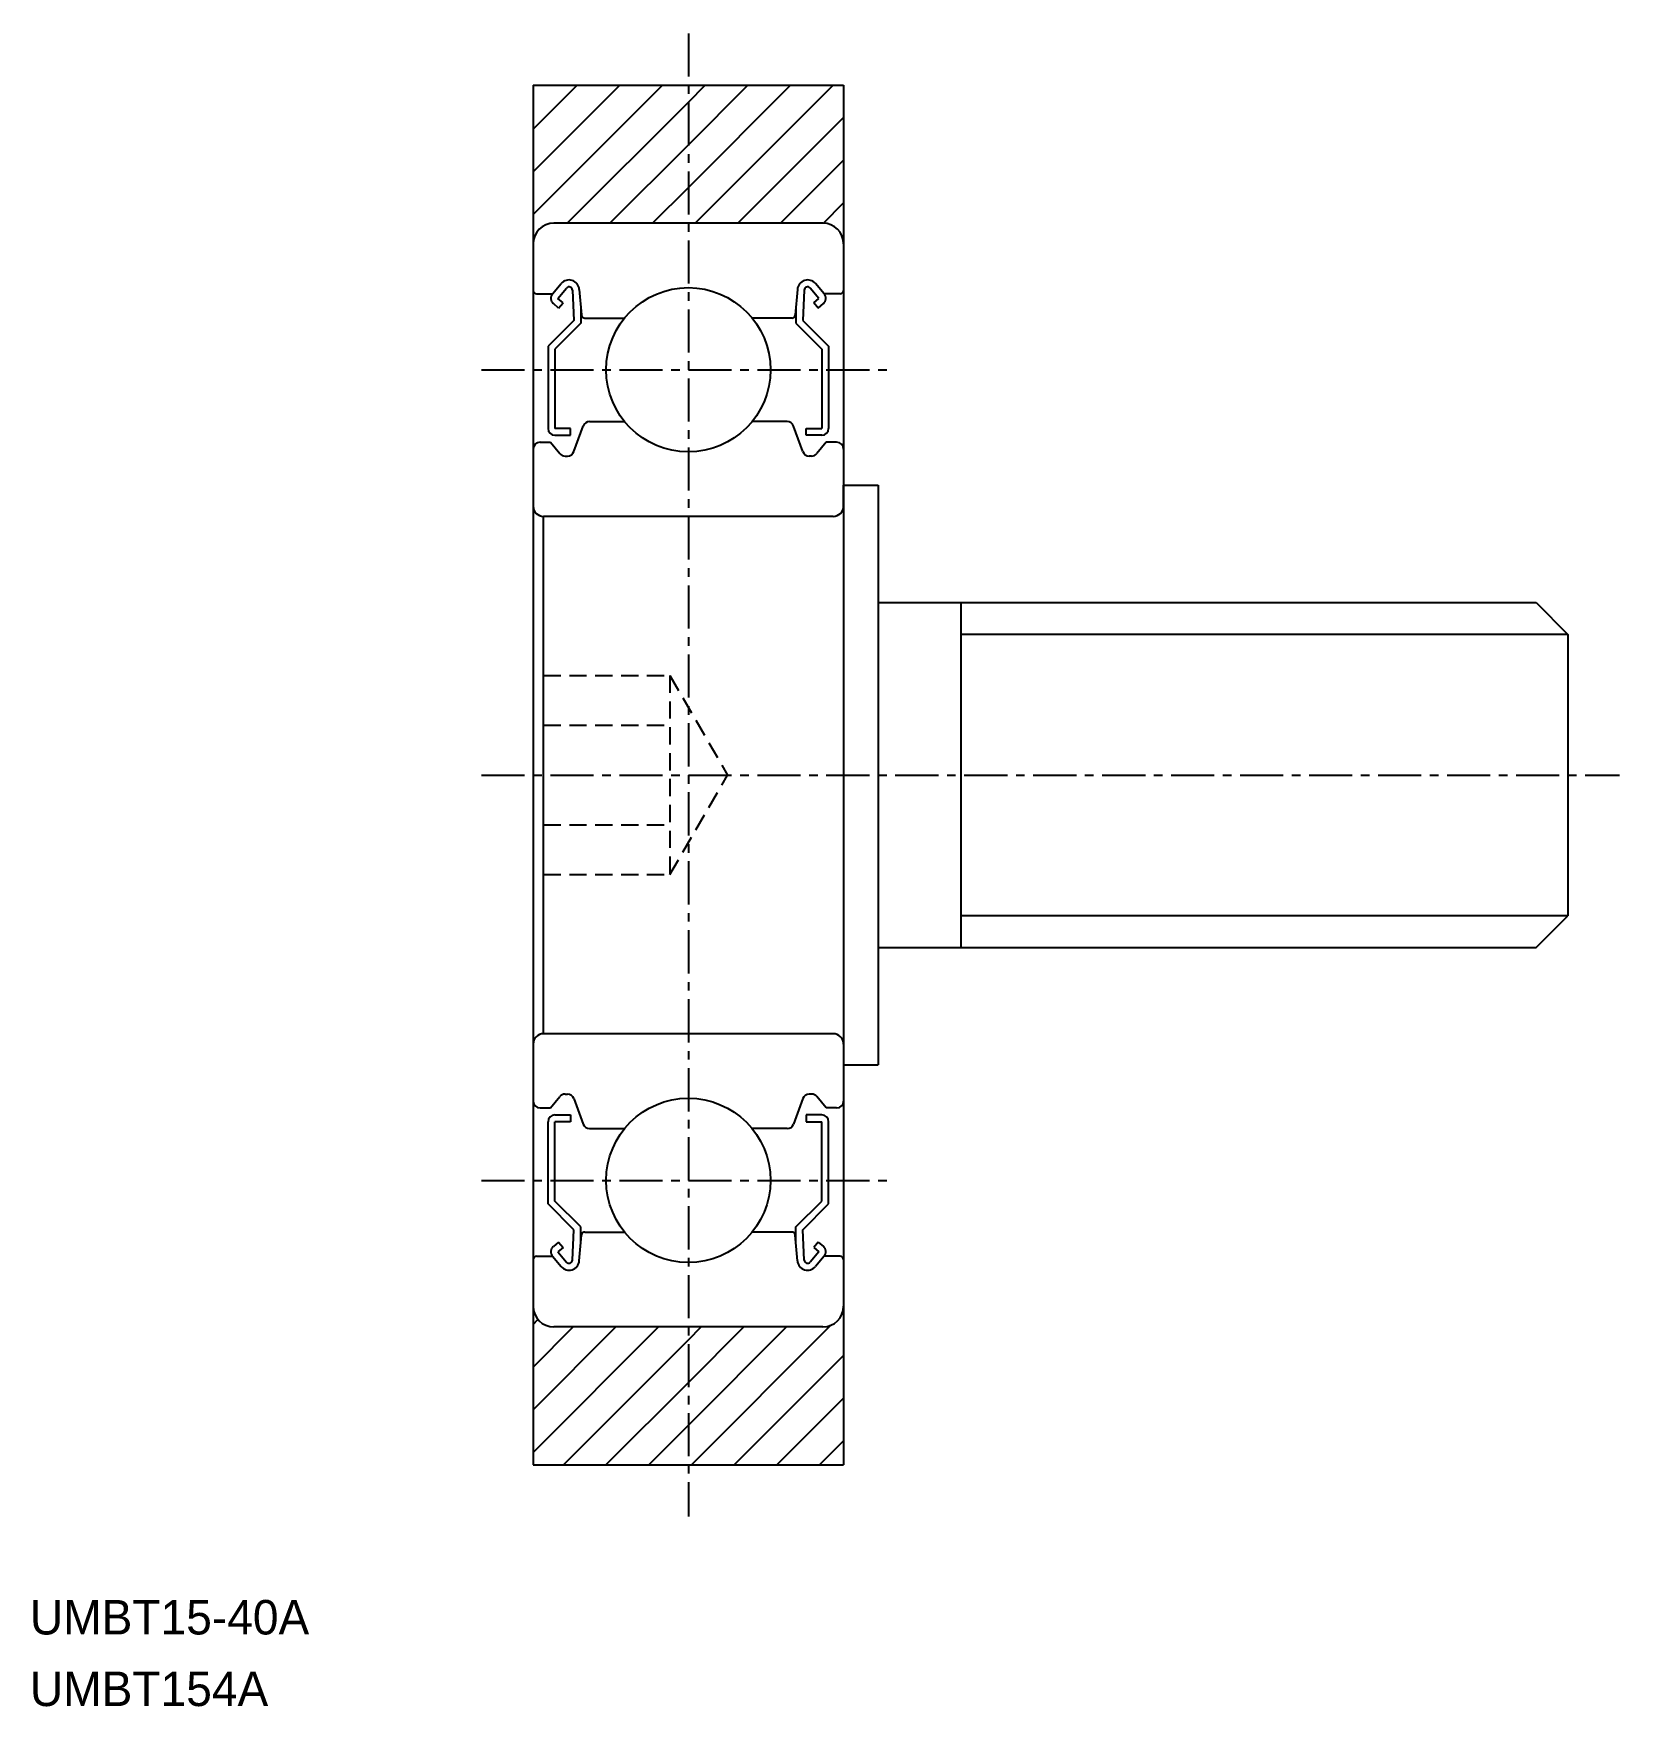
# Model space of a CAD drawing. Extents: x 31.8 to 77.8, y -15.6 to 32.9.
import ezdxf

# ---------------------------------------------------------------- set-up
doc = ezdxf.new("R2010")
doc.units = 0
doc.linetypes.add('CENTER', pattern=[2, 1.25, -0.25, 0.25, -0.25])
doc.linetypes.add('DASHED', pattern=[0.75, 0.5, -0.25])
doc.layers.get('0').update_dxf_attribs({"linetype": 'CONTINUOUS'})
doc.layers.add('CENTER', color=1, linetype='CENTER')

# ---------------------------------------------------------------- blocks, each defined once
blk = doc.blocks.new('*X2')
at = {"color": 0, "linetype": 'CONTINUOUS'}
for p, q in [((46.337, 27.609), (50.089, 31.361)), ((46.337, 28.847), (48.851, 31.361)), ((46.337, 30.084), (47.614, 31.361)), ((46.337, 31.322), (46.376, 31.361)), ((50.837, 28.397), (53.801, 31.361)), ((50.837, 29.635), (52.564, 31.361)), ((50.837, 30.872), (51.326, 31.361)), ((51.038, 27.361), (55.038, 31.361)), ((47.326, 27.361), (50.837, 30.872)), ((52.276, 27.361), (55.337, 30.422)), ((48.564, 27.361), (50.837, 29.635)), ((53.513, 27.361), (55.337, 29.185)), ((49.801, 27.361), (50.837, 28.397)), ((54.751, 27.361), (55.337, 27.947)), ((55.288, -4.274), (55.337, -4.226)), ((46.337, -4.564), (46.477, -4.424)), ((46.337, -8.276), (49.974, -4.639)), ((46.337, -7.039), (48.737, -4.639)), ((46.337, -5.801), (47.499, -4.639)), ((50.837, -7.489), (53.687, -4.639)), ((50.837, -6.251), (52.449, -4.639)), ((50.837, -5.014), (51.212, -4.639)), ((50.924, -8.639), (54.972, -4.59)), ((47.212, -8.639), (50.837, -5.014)), ((52.162, -8.639), (55.337, -5.463)), ((48.449, -8.639), (50.837, -6.251)), ((53.399, -8.639), (55.337, -6.701)), ((49.687, -8.639), (50.837, -7.489)), ((54.636, -8.639), (55.337, -7.938))]:
    blk.add_line(p, q, dxfattribs=at)

msp = doc.modelspace()

# ---------------------------------------------------------------- linework, layer by layer
for p, q in [((46.337, 31.361), (46.337, -8.639)), ((55.337, 31.361), (55.337, -8.639)), ((54.737, 27.361), (46.937, 27.361)), ((46.437, 25.311), (46.897, 25.311)), ((46.897, 25.311), (47.146, 25.609)), ((47.05, 25.182), (47.3, 25.481)), ((47.476, 25.421), (47.52, 24.544)), ((47.675, 25.442), (47.74, 24.703)), ((53.998, 25.442), (53.934, 24.703)), ((54.197, 25.421), (54.154, 24.544)), ((54.624, 25.182), (54.373, 25.481)), ((54.777, 25.311), (54.527, 25.609)), ((55.237, 25.311), (54.777, 25.311)), ((47.075, 24.901), (46.922, 25.029)), ((47.203, 25.054), (47.05, 25.182)), ((47.075, 24.901), (47.203, 25.054)), ((47.72, 24.931), (47.72, 24.461)), ((53.954, 24.931), (53.954, 24.461)), ((54.471, 25.054), (54.624, 25.182)), ((54.599, 24.901), (54.471, 25.054)), ((54.599, 24.901), (54.752, 25.029)), ((47.52, 24.544), (46.77, 23.794)), ((47.72, 24.461), (46.97, 23.711)), ((47.839, 24.611), (48.987, 24.611)), ((53.834, 24.611), (52.686, 24.611)), ((53.954, 24.461), (54.704, 23.711)), ((54.154, 24.544), (54.904, 23.794)), ((46.77, 23.794), (46.77, 21.411)), ((54.904, 23.794), (54.904, 21.411)), ((46.97, 23.711), (46.97, 21.411)), ((54.704, 23.711), (54.704, 21.411)), ((47.42, 21.411), (46.97, 21.411)), ((47.42, 21.211), (47.42, 21.411)), ((47.518, 20.743), (47.787, 21.48)), ((47.975, 21.611), (48.987, 21.611)), ((53.699, 21.611), (52.686, 21.611)), ((54.155, 20.743), (53.886, 21.48)), ((54.254, 21.211), (54.254, 21.411)), ((54.254, 21.411), (54.704, 21.411)), ((46.537, 21.011), (46.837, 21.011)), ((46.837, 21.011), (47.112, 20.683)), ((46.97, 21.211), (47.42, 21.211)), ((54.704, 21.211), (54.254, 21.211)), ((54.837, 21.011), (54.561, 20.683)), ((55.137, 21.011), (54.837, 21.011)), ((47.265, 20.611), (47.331, 20.611)), ((54.408, 20.611), (54.343, 20.611)), ((55.337, 19.161), (55.337, 19.761)), ((55.337, 19.761), (56.337, 19.761)), ((56.337, 19.761), (56.337, 2.961)), ((46.337, 19.061), (46.337, 19.062)), ((46.637, 3.861), (46.637, 18.861)), ((55.037, 18.861), (46.637, 18.861)), ((56.337, 16.361), (75.417, 16.361)), ((58.737, 16.361), (58.737, 6.361)), ((75.417, 16.361), (76.337, 15.441)), ((76.337, 15.441), (76.337, 7.281)), ((75.417, 6.361), (76.337, 7.281)), ((56.337, 6.361), (75.417, 6.361)), ((55.037, 3.861), (46.637, 3.861)), ((55.337, 3.561), (55.337, 2.961)), ((55.337, 2.961), (56.337, 2.961)), ((46.837, 1.711), (47.112, 2.04)), ((47.265, 2.111), (47.331, 2.111)), ((47.518, 1.98), (47.787, 1.243)), ((54.155, 1.98), (53.886, 1.243)), ((54.408, 2.111), (54.343, 2.111)), ((54.837, 1.711), (54.561, 2.04)), ((46.537, 1.711), (46.837, 1.711)), ((46.97, 1.511), (47.42, 1.511)), ((47.42, 1.511), (47.42, 1.311)), ((54.704, 1.511), (54.254, 1.511)), ((54.254, 1.511), (54.254, 1.311)), ((55.137, 1.711), (54.837, 1.711)), ((46.77, -1.072), (46.77, 1.311)), ((47.42, 1.311), (46.97, 1.311)), ((46.97, -0.989), (46.97, 1.311)), ((47.975, 1.111), (48.987, 1.111)), ((53.699, 1.111), (52.686, 1.111)), ((54.254, 1.311), (54.704, 1.311)), ((54.704, -0.989), (54.704, 1.311)), ((54.904, -1.072), (54.904, 1.311)), ((47.52, -1.822), (46.77, -1.072)), ((47.72, -1.739), (46.97, -0.989)), ((53.954, -1.739), (54.704, -0.989)), ((54.154, -1.822), (54.904, -1.072)), ((47.476, -2.699), (47.52, -1.822)), ((47.72, -2.209), (47.72, -1.739)), ((47.839, -1.889), (48.987, -1.889)), ((53.834, -1.889), (52.686, -1.889)), ((53.954, -2.209), (53.954, -1.739)), ((54.197, -2.699), (54.154, -1.822)), ((47.075, -2.179), (46.922, -2.307)), ((47.203, -2.332), (47.05, -2.46)), ((47.075, -2.179), (47.203, -2.332)), ((47.675, -2.719), (47.74, -1.98)), ((53.998, -2.719), (53.934, -1.98)), ((54.599, -2.179), (54.471, -2.332)), ((54.471, -2.332), (54.624, -2.46)), ((54.599, -2.179), (54.752, -2.307)), ((46.437, -2.589), (46.897, -2.589)), ((46.897, -2.589), (47.146, -2.886)), ((47.05, -2.46), (47.3, -2.758)), ((54.624, -2.46), (54.373, -2.758)), ((54.777, -2.589), (54.527, -2.886)), ((55.237, -2.589), (54.777, -2.589)), ((54.737, -4.639), (46.937, -4.639))]:
    msp.add_line(p, q)
at = {"color": 7, "linetype": 'CONTINUOUS'}
for p, q in [((46.337, 31.361), (55.337, 31.361)), ((46.337, -8.639), (55.337, -8.639))]:
    msp.add_line(p, q, dxfattribs=at)
at = {"color": 3}
for p, q in [((76.337, 15.441), (58.737, 15.441)), ((76.337, 7.281), (58.737, 7.281))]:
    msp.add_line(p, q, dxfattribs=at)
at = {"color": 3, "linetype": 'DASHED'}
for p, q in [((46.637, 14.248), (50.303, 14.248)), ((50.303, 14.248), (50.303, 8.475)), ((50.303, 14.248), (51.97, 11.361)), ((46.637, 12.805), (50.303, 12.805)), ((50.303, 8.475), (51.97, 11.361)), ((46.637, 9.918), (50.303, 9.918)), ((46.637, 8.475), (50.303, 8.475))]:
    msp.add_line(p, q, dxfattribs=at)
for centre in [(50.837, 23.111), (50.837, -0.389)]:
    msp.add_circle(centre, 2.381)
for centre, radius, start, end in [((46.937, 26.761), 0.6, 90, 180), ((54.737, 26.761), 0.6, 360, 90), ((47.376, 25.416), 0.3, 4.9968, 140.0002), ((54.297, 25.416), 0.3, 39.9998, 175.0032), ((46.437, 25.411), 0.1, 180, 270), ((47.05, 25.183), 0.2, 140.0002, 230.0848), ((47.377, 25.416), 0.1, 2.8198, 140.0033), ((54.297, 25.416), 0.1, 39.9967, 177.1802), ((54.623, 25.183), 0.2, 309.9152, 39.9998), ((55.237, 25.411), 0.1, 270, 0), ((47.839, 24.711), 0.1, 184.9968, 269.9995), ((53.834, 24.711), 0.1, 270.0005, 355.0032), ((46.97, 21.411), 0.2, 180, 270), ((47.975, 21.411), 0.2, 90, 159.9919), ((53.699, 21.411), 0.2, 20.0081, 90), ((54.704, 21.411), 0.2, 270, 0), ((46.537, 20.811), 0.2, 90, 180), ((55.137, 20.811), 0.2, 0, 90), ((47.265, 20.811), 0.2, 219.9962, 270), ((47.331, 20.811), 0.2, 270, 339.9919), ((54.343, 20.811), 0.2, 200.0081, 270), ((54.408, 20.811), 0.2, 270, 320.0038), ((46.637, 19.161), 0.3, 180, 270), ((55.037, 19.161), 0.3, 270, 0), ((46.637, 3.561), 0.3, 90, 180), ((55.037, 3.561), 0.3, 0, 90), ((47.265, 1.911), 0.2, 90, 140.0038), ((47.331, 1.911), 0.2, 20.0081, 90), ((54.343, 1.911), 0.2, 90, 159.9919), ((54.408, 1.911), 0.2, 39.9962, 90), ((46.537, 1.911), 0.2, 180, 270), ((46.97, 1.311), 0.2, 90, 180), ((54.704, 1.311), 0.2, 0, 90), ((55.137, 1.911), 0.2, 270, 0), ((47.975, 1.311), 0.2, 200.0081, 270), ((53.699, 1.311), 0.2, 270, 339.9919), ((47.839, -1.989), 0.1, 90.0005, 175.0032), ((53.834, -1.989), 0.1, 4.9968, 89.9995), ((47.05, -2.46), 0.2, 129.9152, 219.9998), ((54.623, -2.46), 0.2, 320.0002, 50.0848), ((46.437, -2.689), 0.1, 90, 180), ((47.376, -2.693), 0.3, 219.9998, 355.0032), ((47.377, -2.694), 0.1, 219.9967, 357.1802), ((54.297, -2.693), 0.3, 184.9968, 320.0002), ((54.297, -2.694), 0.1, 182.8198, 320.0033), ((55.237, -2.689), 0.1, 0, 90), ((46.937, -4.039), 0.6, 180, 270), ((54.737, -4.039), 0.6, 270, 0)]:
    msp.add_arc(centre, radius, start, end)
at = {"layer": 'CENTER', "color": 1, "linetype": 'CENTER'}
for p, q in [((50.837, 32.861), (50.837, -10.139)), ((44.837, 23.111), (56.837, 23.111)), ((44.837, -0.389), (56.837, -0.389))]:
    msp.add_line(p, q, dxfattribs=at)
at = {"layer": 'CENTER'}
msp.add_line((44.837, 11.361), (77.837, 11.361), dxfattribs=at)

# ---------------------------------------------------------------- block references
at = {"color": 7, "linetype": 'CONTINUOUS'}
msp.add_blockref('*X2', (0, 0), dxfattribs=at)

# ---------------------------------------------------------------- texts
for s, p in [('UMBT15-40A', (31.745, -13.555)), ('UMBT154A', (31.745, -15.63))]:
    msp.add_text(s, height=1, dxfattribs=at).set_placement(p)

doc.saveas('drawing.dxf')
